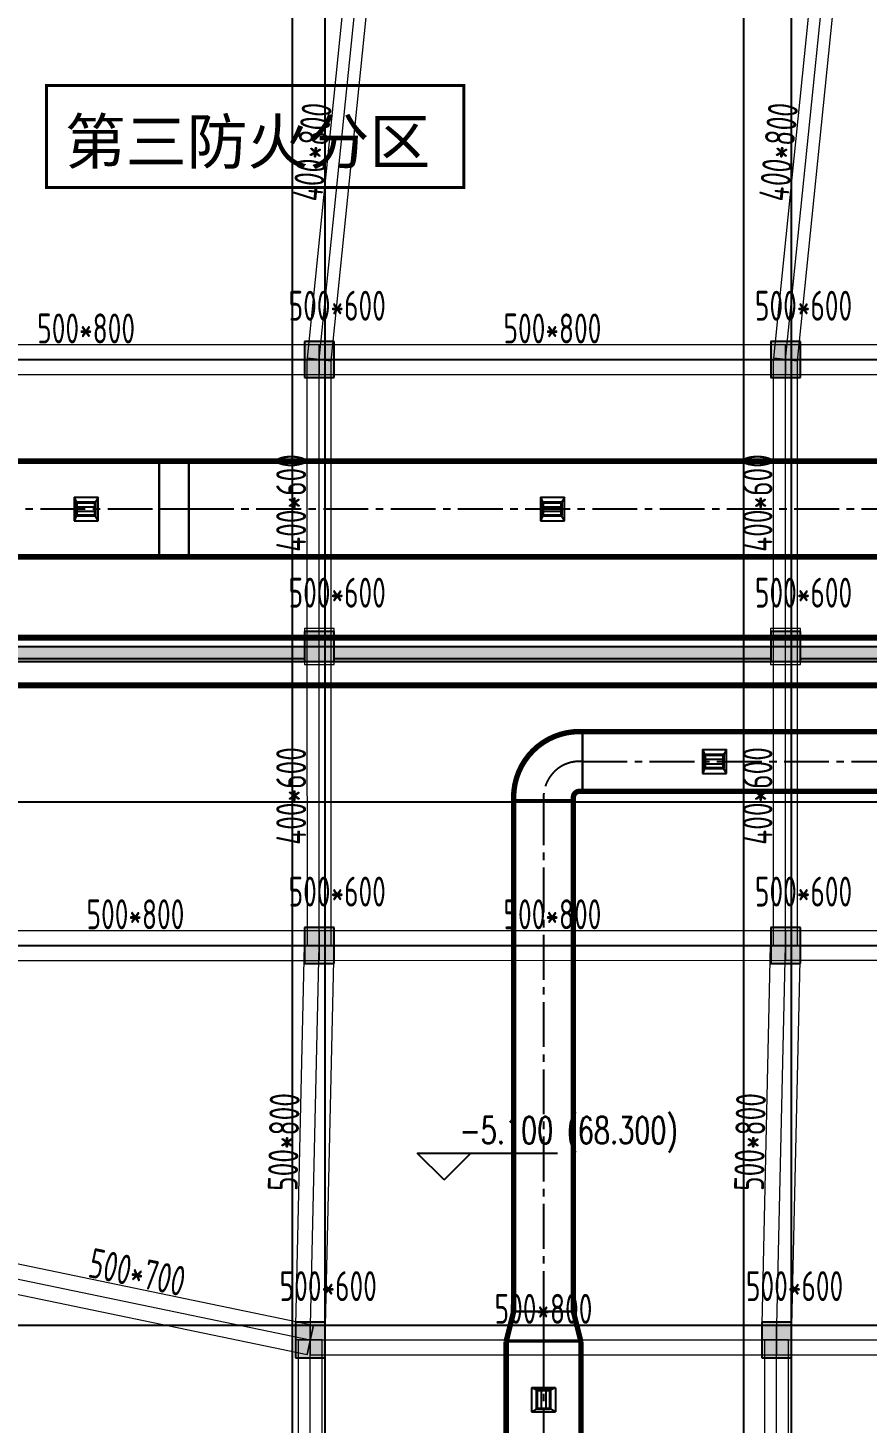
# Model space of a CAD drawing. Extents: x 369444 to 684549, y -549309 to 575337.
# Drawn here: x 446900 to 460937, y 393766 to 417104 of the extents above; entities that cross this region are included whole.
import ezdxf

# ---------------------------------------------------------------- set-up
doc = ezdxf.new("R2010")
doc.units = 0
doc.header["$LTSCALE"] = 1000
doc.header["$MEASUREMENT"] = 0
doc.linetypes.add('CENTER2', pattern=[1.125, 0.75, -0.125, 0.125, -0.125])
doc.linetypes.add('DASH', pattern=[0.35, 0.25, -0.1])
for name, color, linetype, lineweight, true_color in [('-1-0-1', 7, 'Continuous', 0, 0xc0c0c0), ('-1-1-2', 7, 'Continuous', 0, 0xc0c0c0), ('-2-0-1', 1, 'Continuous', 0, 0xff0000), ('-2-1-2', 9, 'Continuous', 0, 0x808080), ('1-6-1', 7, 'Continuous', 0, 0x55ff55), ('1-6-2', 7, 'Continuous', 0, 0x55ff55), ('11-6-1', 2, 'Continuous', 0, 0xffff00), ('11-6-2', 2, 'Continuous', 0, 0xffff00), ('11-6-5', 2, 'Continuous', 0, 0xffff00), ('12-6-1', 4, 'Continuous', 0, 0x00ffff), ('12-6-2', 4, 'Continuous', 0, 0x00ffff), ('12-6-5', 4, 'Continuous', 0, 0x00ffff)]:
    doc.layers.add(name, color=color, linetype=linetype, lineweight=lineweight, true_color=true_color)
for name, color, linetype in [('A-WALL-HATCH', 8, 'Continuous'), ('COLUMN', 9, 'Continuous'), ('DOTE', 1, 'Continuous'), ('DUCT-排烟中心线', 5, 'CENTER2'), ('DUCT-排烟法兰', 4, 'Continuous'), ('DUCT-排烟管', 2, 'Continuous'), ('DUCT-排烟管端线', 4, 'Continuous'), ('PUB_HATCH', 8, 'Continuous'), ('WALL', 9, 'Continuous'), ('景观场地标高', 4, 'Continuous'), ('防火分区线', 7, 'Continuous'), ('风管标注', 3, 'Continuous')]:
    doc.layers.add(name, color=color, linetype=linetype)
doc.styles.add('-黑体', font='simhei.ttf')
doc.styles.add('_TCH_DIM', font='SIMPLEX', dxfattribs={"bigfont": 'GBCBIG'})
doc.styles.add('yjkcad', font='yjkeng.shx', dxfattribs={"width": 0.7, "height": 250, "bigfont": 'yjkchn.shx'})

# ---------------------------------------------------------------- blocks, each defined once
blk = doc.blocks.new('N-风管')
at = {"color": 0, "linetype": 'Continuous'}
for p, q in [((38489283630.664307, 3905503730.368683, 2600), (38489284030.664307, 3905503730.368683, 2600)), ((38489291430.664307, 3905503730.368683, 2600), (38489291830.664307, 3905503730.368683, 2600)), ((38489294140.580162, 3905499507.169543, 2600), (38489294540.580162, 3905499507.169543, 2600)), ((38489291681.071709, 3905488830.368485, 2600), (38489291681.071709, 3905488430.368485, 2600))]:
    blk.add_line(p, q, dxfattribs=at)
at = {"color": 0}
for p, q in [((38489283630.664307, 3905503730.368683, 2600), (38489283630.664307, 3905503330.368683, 2600)), ((38489283630.664307, 3905503730.368683, 2600), (38489283670.664307, 3905503641.479795, 2600)), ((38489283670.664307, 3905503567.40572, 2600), (38489283982.664307, 3905503567.40572, 2600)), ((38489284030.664307, 3905503730.368683, 2600), (38489283982.664307, 3905503641.479795, 2600)), ((38489284030.664307, 3905503330.368683, 2600), (38489284030.664307, 3905503730.368683, 2600)), ((38489291430.664307, 3905503730.368683, 2600), (38489291430.664307, 3905503330.368683, 2600)), ((38489291430.664307, 3905503730.368683, 2600), (38489291470.664307, 3905503641.479795, 2600)), ((38489291470.664307, 3905503567.40572, 2600), (38489291782.664307, 3905503567.40572, 2600)), ((38489291830.664307, 3905503730.368683, 2600), (38489291782.664307, 3905503641.479795, 2600)), ((38489291830.664307, 3905503330.368683, 2600), (38489291830.664307, 3905503730.368683, 2600)), ((38489283670.664307, 3905503419.257572, 2600), (38489283630.664307, 3905503330.368683, 2600)), ((38489283630.664307, 3905503330.368683, 2600), (38489284030.664307, 3905503330.368683, 2600)), ((38489283670.664307, 3905503493.331646, 2600), (38489283982.664307, 3905503493.331646, 2600)), ((38489284030.664307, 3905503330.368683, 2600), (38489283982.664307, 3905503419.257572, 2600)), ((38489291470.664307, 3905503419.257572, 2600), (38489291430.664307, 3905503330.368683, 2600)), ((38489291430.664307, 3905503330.368683, 2600), (38489291830.664307, 3905503330.368683, 2600)), ((38489291470.664307, 3905503493.331646, 2600), (38489291782.664307, 3905503493.331646, 2600)), ((38489291830.664307, 3905503330.368683, 2600), (38489291782.664307, 3905503419.257572, 2600)), ((38489294140.580162, 3905499507.169543, 2600), (38489294140.580162, 3905499107.169543, 2600)), ((38489294140.580162, 3905499507.169543, 2600), (38489294180.580162, 3905499418.280654, 2600)), ((38489294180.580162, 3905499344.20658, 2600), (38489294492.580162, 3905499344.20658, 2600)), ((38489294540.580162, 3905499507.169543, 2600), (38489294492.580162, 3905499418.280654, 2600)), ((38489294540.580162, 3905499107.169543, 2600), (38489294540.580162, 3905499507.169543, 2600)), ((38489294180.580162, 3905499196.058432, 2600), (38489294140.580162, 3905499107.169543, 2600)), ((38489294140.580162, 3905499107.169543, 2600), (38489294540.580162, 3905499107.169543, 2600)), ((38489294180.580162, 3905499270.132506, 2600), (38489294492.580162, 3905499270.132506, 2600)), ((38489294540.580162, 3905499107.169543, 2600), (38489294492.580162, 3905499196.058432, 2600)), ((38489291369.960587, 3905488790.368485, 2600), (38489291281.071709, 3905488830.368485, 2600)), ((38489291281.071709, 3905488830.368485, 2600), (38489291281.071709, 3905488430.368485, 2600)), ((38489291681.071709, 3905488830.368485, 2600), (38489291281.071709, 3905488830.368485, 2600)), ((38489291681.071709, 3905488830.368485, 2600), (38489291592.182823, 3905488790.368485, 2600)), ((38489291444.034668, 3905488790.368485, 2600), (38489291444.034668, 3905488478.368485, 2600)), ((38489291518.108749, 3905488790.368485, 2600), (38489291518.108749, 3905488478.368485, 2600)), ((38489291281.071709, 3905488430.368485, 2600), (38489291369.960587, 3905488478.368485, 2600)), ((38489291281.071709, 3905488430.368485, 2600), (38489291681.071709, 3905488430.368485, 2600)), ((38489291681.071709, 3905488430.368485, 2600), (38489291592.182823, 3905488478.368485, 2600))]:
    blk.add_line(p, q, dxfattribs=at)
at = {"color": 0, "lineweight": 40}
for p, q in [((38489283670.664307, 3905503641.479795, 2600), (38489283670.664307, 3905503419.257572, 2600)), ((38489283982.664307, 3905503641.479795, 2600), (38489283670.664307, 3905503641.479795, 2600)), ((38489283982.664307, 3905503419.257572, 2600), (38489283982.664307, 3905503641.479795, 2600)), ((38489291470.664307, 3905503641.479795, 2600), (38489291470.664307, 3905503419.257572, 2600)), ((38489291782.664307, 3905503641.479795, 2600), (38489291470.664307, 3905503641.479795, 2600)), ((38489291782.664307, 3905503419.257572, 2600), (38489291782.664307, 3905503641.479795, 2600)), ((38489283982.664307, 3905503419.257572, 2600), (38489283670.664307, 3905503419.257572, 2600)), ((38489291782.664307, 3905503419.257572, 2600), (38489291470.664307, 3905503419.257572, 2600)), ((38489294180.580162, 3905499418.280654, 2600), (38489294180.580162, 3905499196.058432, 2600)), ((38489294492.580162, 3905499418.280654, 2600), (38489294180.580162, 3905499418.280654, 2600)), ((38489294492.580162, 3905499196.058432, 2600), (38489294492.580162, 3905499418.280654, 2600)), ((38489294492.580162, 3905499196.058432, 2600), (38489294180.580162, 3905499196.058432, 2600)), ((38489291592.182823, 3905488790.368485, 2600), (38489291369.960587, 3905488790.368485, 2600)), ((38489291369.960587, 3905488478.368485, 2600), (38489291369.960587, 3905488790.368485, 2600)), ((38489291592.182823, 3905488478.368485, 2600), (38489291592.182823, 3905488790.368485, 2600)), ((38489291369.960587, 3905488478.368485, 2600), (38489291592.182823, 3905488478.368485, 2600))]:
    blk.add_line(p, q, dxfattribs=at)
at = {"layer": 'DUCT-排烟中心线', "color": 0}
for p, q in [((38489263940.835114, 3905503530.368762), (38489285049.627274, 3905503530.368378)), ((38489285049.827263, 3905503530.368378), (38489285549.827263, 3905503530.368749)), ((38489285550.02726, 3905503530.368749), (38489308156.230179, 3905503530.368378)), ((38489292131.071709, 3905499307.169543), (38489292081.071709, 3905499307.169543)), ((38489292131.271713, 3905499307.169543), (38489306287.384621, 3905499307.169543)), ((38489291481.071709, 3905498707.169543), (38489291481.071709, 3905498657.169543)), ((38489291481.071709, 3905498656.969543), (38489291481.071709, 3905490104.195448)), ((38489291481.071709, 3905490103.995451), (38489291481.071709, 3905489603.995451)), ((38489291481.071709, 3905489603.795439), (38489291481.071693, 3905480973.665909))]:
    blk.add_line(p, q, dxfattribs=at)
blk.add_arc((38489292081.071709, 3905498707.169543), 600, 90, 179.9999999545, dxfattribs=at)
at = {"layer": 'DUCT-排烟法兰', "color": 0}
for p, q in [((38489285049.727257, 3905504370.368378), (38489285049.727257, 3905502690.368378)), ((38489285549.927261, 3905502690.368749), (38489285549.927261, 3905504370.368749)), ((38489292131.171707, 3905498777.169543), (38489292131.171707, 3905499837.169543)), ((38489290951.071709, 3905498657.069543), (38489292011.071709, 3905498657.069543)), ((38489290951.071709, 3905490104.09545), (38489292011.071709, 3905490104.09545)), ((38489290826.071709, 3905489603.895445), (38489292136.071709, 3905489603.895445))]:
    blk.add_line(p, q, dxfattribs=at)
at = {"layer": 'DUCT-排烟管', "color": 0, "const_width": 90}
for points in [[(38489285049.627281, 3905504330.368378), (38489263940.835121, 3905504330.368762)], [(38489285049.827278, 3905504330.368378), (38489285549.827278, 3905504330.368749)], [(38489308156.230186, 3905504330.368378), (38489285550.027283, 3905504330.368749)], [(38489263940.835091, 3905502730.368762), (38489285049.627251, 3905502730.368378)], [(38489285049.827248, 3905502730.368378), (38489285549.827248, 3905502730.368749)], [(38489285550.027237, 3905502730.368749), (38489308156.230164, 3905502730.368378)], [(38489292131.071709, 3905499807.169543), (38489292081.071709, 3905499807.169543)], [(38489306287.384621, 3905499807.169543), (38489292131.271713, 3905499807.169543)], [(38489290981.071709, 3905498707.169543), (38489290981.071709, 3905498657.169543)], [(38489290981.071709, 3905498656.969543), (38489290981.071709, 3905490104.195448)], [(38489291981.071709, 3905498657.169543), (38489291981.071709, 3905498707.169543)], [(38489291981.071709, 3905490104.195448), (38489291981.071709, 3905498656.969543)], [(38489292081.071709, 3905498807.169543), (38489292131.071709, 3905498807.169543)], [(38489292131.271713, 3905498807.169543), (38489306287.384621, 3905498807.169543)], [(38489290981.071709, 3905490103.995451), (38489290856.071709, 3905489603.995451)], [(38489291981.071709, 3905490103.995451), (38489292106.071709, 3905489603.995451)], [(38489290856.071709, 3905489603.79544), (38489290856.071693, 3905480973.66591)], [(38489292106.071693, 3905480973.665908), (38489292106.071709, 3905489603.795438)]]:
    blk.add_lwpolyline(points, dxfattribs=at)
for points in [[(38489292081.071709, 3905499807.169543, 0.4142135622), (38489290981.071709, 3905498707.169543)], [(38489292081.071709, 3905498807.169543, 0.4142135624), (38489291981.071709, 3905498707.169543)]]:
    blk.add_lwpolyline(points, format="xyb", dxfattribs=at)
at = {"layer": 'DUCT-排烟管端线', "color": 0}
for p, q in [((38489285049.627251, 3905502730.368378), (38489285049.627281, 3905504330.368378)), ((38489285049.827278, 3905504330.368378), (38489285049.827248, 3905502730.368378)), ((38489285549.827248, 3905502730.368749), (38489285549.827278, 3905504330.368749)), ((38489285550.027283, 3905504330.368749), (38489285550.027237, 3905502730.368749)), ((38489292131.071709, 3905499807.169543), (38489292131.071709, 3905498807.169543)), ((38489292131.271713, 3905499807.169543), (38489292131.271713, 3905498807.169543)), ((38489290981.071709, 3905498657.169543), (38489291981.071709, 3905498657.169543)), ((38489291981.071709, 3905498656.969543), (38489290981.071709, 3905498656.969543)), ((38489290981.071709, 3905490104.195448), (38489291981.071709, 3905490104.195448)), ((38489291981.071709, 3905490103.995451), (38489290981.071709, 3905490103.995451)), ((38489290856.071709, 3905489603.995451), (38489292106.071709, 3905489603.995451)), ((38489292106.071709, 3905489603.795438), (38489290856.071709, 3905489603.79544))]:
    blk.add_line(p, q, dxfattribs=at)

msp = doc.modelspace()

# ---------------------------------------------------------------- hatches: boundary and pattern name
at = {"layer": 'A-WALL-HATCH'}
for points in [[(452024.7, 411256.6), (452024.7, 411856.6), (451524.7, 411856.6), (451524.7, 411256.6)], [(459824.7, 411256.6), (459824.7, 411856.6), (459324.7, 411856.6), (459324.7, 411256.6)], [(452024.7, 406506.8), (452024.7, 407006.8), (451524.7, 407006.8), (451524.7, 406506.8)], [(459824.7, 406506.8), (459824.7, 407006.8), (459324.7, 407006.8), (459324.7, 406506.8)], [(452024.7, 401456.5), (452024.7, 402056.5), (451524.7, 402056.5), (451524.7, 401456.5)], [(459824.7, 401456.6), (459824.7, 402056.6), (459324.7, 402056.6), (459324.7, 401456.6)], [(451874.7, 394856.6), (451874.7, 395456.6), (451374.7, 395456.6), (451374.7, 394856.6)], [(459674.7, 394856.6), (459674.7, 395456.6), (459174.7, 395456.6), (459174.7, 394856.6)]]:
    msp.add_hatch(color=256, dxfattribs=at).paths.add_polyline_path(points)
at = {"layer": 'PUB_HATCH'}
msp.add_hatch(color=256, dxfattribs=at).paths.add_polyline_path([(491324.6, 406507), (491324.6, 406757), (440374.6, 406757), (440324.6, 406637), (440374.6, 406507)])

# ---------------------------------------------------------------- linework, layer by layer
at = {"layer": '-1-0-1', "color": 0}
for p in [(451774.3, 411557.1, -3600), (459574.3, 411557.1, -3600), (451774.3, 406757.1, -3600), (459574.3, 406757.1, -3600), (451774.4, 401756.9, -3600), (459574.3, 401757.1, -3600), (451624.3, 395157.1, -3600), (459424.3, 395157.1, -3600)]:
    msp.add_point(p, dxfattribs=at)
at = {"layer": '-1-1-2', "color": 0}
for p, q in [((451774.3, 411557.1, -3600), (451774.3, 411557.1)), ((459574.3, 411557.1, -3600), (459574.3, 411557.1)), ((451774.3, 406757.1, -3600), (451774.3, 406757.1)), ((459574.3, 406757.1, -3600), (459574.3, 406757.1)), ((451774.4, 401756.9, -3600), (451774.4, 401756.9)), ((459574.3, 401757.1, -3600), (459574.3, 401757.1)), ((451624.3, 395157.1, -3600), (451624.3, 395157.1)), ((459424.3, 395157.1, -3600), (459424.3, 395157.1))]:
    msp.add_line(p, q, dxfattribs=at)
at = {"layer": '-2-0-1', "color": 0}
for p, q in [((451774.3, 411557.1, -3600), (452474.3, 418407.1, -3600)), ((459574.3, 411557.1, -3600), (460274.3, 418407.1, -3600)), ((443974.3, 411557.1, -3600), (451774.3, 411557.1, -3600)), ((451774.3, 411557.1, -3600), (459574.3, 411557.1, -3600)), ((451774.3, 406757.1, -3600), (451774.3, 411557.1, -3600)), ((459574.3, 411557.1, -3600), (467374.3, 411557.1, -3600)), ((459574.3, 406757.1, -3600), (459574.3, 411557.1, -3600)), ((443974.3, 406757.1, -3600), (451774.3, 406757.1, -3600)), ((451774.3, 406757.1, -3600), (459574.3, 406757.1, -3600)), ((451774.4, 401756.9, -3600), (451774.3, 406757.1, -3600)), ((459574.3, 406757.1, -3600), (467374.3, 406757.1, -3600)), ((459574.3, 401757.1, -3600), (459574.3, 406757.1, -3600)), ((445624.4, 401756.9, -3600), (451774.4, 401756.9, -3600)), ((451624.3, 395157.1, -3600), (451774.4, 401756.9, -3600)), ((451774.4, 401756.9, -3600), (459574.3, 401757.1, -3600)), ((459424.3, 395157.1, -3600), (459574.3, 401757.1, -3600)), ((459574.3, 401757.1, -3600), (467374.3, 401757.1, -3600)), ((445624.4, 396406.9, -3600), (451624.3, 395157.1, -3600)), ((451624.3, 395157.1, -3600), (459424.3, 395157.1, -3600)), ((451624.3, 390157.1, -3600), (451624.3, 395157.1, -3600)), ((459424.3, 390407.1, -3600), (459424.3, 395157.1, -3600)), ((459424.3, 395157.1, -3600), (464824.3, 395157.1, -3600))]:
    msp.add_line(p, q, dxfattribs=at)
at = {"layer": '-2-1-2', "color": 0}
for p, q in [((451774.3, 411557.1), (452474.3, 418407.1)), ((459574.3, 411557.1), (460274.3, 418407.1)), ((443974.3, 411557.1), (451774.3, 411557.1)), ((451774.3, 411557.1), (459574.3, 411557.1)), ((451774.3, 406757.1), (451774.3, 411557.1)), ((459574.3, 411557.1), (467374.3, 411557.1)), ((459574.3, 406757.1), (459574.3, 411557.1)), ((443974.3, 406757.1), (451774.3, 406757.1)), ((451774.3, 406757.1), (459574.3, 406757.1)), ((451774.4, 401756.9), (451774.3, 406757.1)), ((459574.3, 406757.1), (467374.3, 406757.1)), ((459574.3, 401757.1), (459574.3, 406757.1)), ((445624.4, 401756.9), (451774.4, 401756.9)), ((451624.3, 395157.1), (451774.4, 401756.9)), ((451774.4, 401756.9), (459574.3, 401757.1)), ((459424.3, 395157.1), (459574.3, 401757.1)), ((459574.3, 401757.1), (467374.3, 401757.1)), ((445624.4, 396406.9), (451624.3, 395157.1)), ((451624.3, 395157.1), (459424.3, 395157.1)), ((451624.3, 390157.1), (451624.3, 395157.1)), ((459424.3, 390407.1), (459424.3, 395157.1)), ((459424.3, 395157.1), (464824.3, 395157.1))]:
    msp.add_line(p, q, dxfattribs=at)
at = {"layer": '1-6-1', "color": 0}
for p, q in [((451774.3, 406757.1, -8700), (443974.3, 406757.1, -8700)), ((443974.3, 406757.1, -5100), (451774.3, 406757.1, -5100)), ((451774.3, 406757.1, -8700), (451774.3, 406757.1, -5100)), ((459574.3, 406757.1, -8700), (451774.3, 406757.1, -8700)), ((451774.3, 406757.1, -5100), (459574.3, 406757.1, -5100)), ((451774.3, 406757.1, -5100), (451774.3, 406757.1, -8700)), ((459574.3, 406757.1, -5100), (459574.3, 406757.1, -8700)), ((459574.3, 406757.1, -8700), (459574.3, 406757.1, -5100)), ((467374.3, 406757.1, -8700), (459574.3, 406757.1, -8700)), ((459574.3, 406757.1, -5100), (467374.3, 406757.1, -5100)), ((451774.3, 406507.1, -5100), (443974.3, 406507.1, -5100)), ((443974.3, 406507.1, -8700), (451774.3, 406507.1, -8700)), ((451774.3, 406507.1, -5100), (451774.3, 406507.1, -8700)), ((459574.3, 406507.1, -5100), (451774.3, 406507.1, -5100)), ((451774.3, 406507.1, -8700), (459574.3, 406507.1, -8700)), ((451774.3, 406507.1, -8700), (451774.3, 406507.1, -5100)), ((459574.3, 406507.1, -8700), (459574.3, 406507.1, -5100)), ((459574.3, 406507.1, -5100), (459574.3, 406507.1, -8700)), ((467374.3, 406507.1, -5100), (459574.3, 406507.1, -5100)), ((459574.3, 406507.1, -8700), (467374.3, 406507.1, -8700))]:
    msp.add_line(p, q, dxfattribs=at)
at = {"layer": '1-6-2', "color": 0}
for p, q in [((451774.3, 406757.1, -5100), (443974.3, 406757.1, -5100)), ((443974.3, 406757.1, -8700), (451774.3, 406757.1, -8700)), ((451774.3, 406757.1, -5100), (451774.3, 406757.1, -8700)), ((459574.3, 406757.1, -5100), (451774.3, 406757.1, -5100)), ((451774.3, 406757.1, -8700), (459574.3, 406757.1, -8700)), ((451774.3, 406757.1, -8700), (451774.3, 406757.1, -5100)), ((459574.3, 406757.1, -8700), (459574.3, 406757.1, -5100)), ((459574.3, 406757.1, -5100), (459574.3, 406757.1, -8700)), ((467374.3, 406757.1, -5100), (459574.3, 406757.1, -5100)), ((459574.3, 406757.1, -8700), (467374.3, 406757.1, -8700))]:
    msp.add_line(p, q, dxfattribs=at)
at = {"layer": '11-6-1', "color": 0}
for p, q in [((451524.3, 411857.1), (451524.3, 411257.1)), ((452024.3, 411857.1), (451524.3, 411857.1)), ((451524.3, 411857.1, -3600), (451524.3, 411257.1, -3600)), ((452024.3, 411857.1, -3600), (451524.3, 411857.1, -3600)), ((451524.3, 411857.1, -3600), (451524.3, 411857.1)), ((452024.3, 411257.1), (452024.3, 411857.1)), ((452024.3, 411257.1, -3600), (452024.3, 411857.1, -3600)), ((452024.3, 411857.1, -3600), (452024.3, 411857.1)), ((459324.3, 411857.1), (459324.3, 411257.1)), ((459824.3, 411857.1), (459324.3, 411857.1)), ((459324.3, 411857.1, -3600), (459324.3, 411257.1, -3600)), ((459824.3, 411857.1, -3600), (459324.3, 411857.1, -3600)), ((459324.3, 411857.1, -3600), (459324.3, 411857.1)), ((459824.3, 411257.1), (459824.3, 411857.1)), ((459824.3, 411257.1, -3600), (459824.3, 411857.1, -3600)), ((459824.3, 411857.1, -3600), (459824.3, 411857.1)), ((451524.3, 411257.1), (452024.3, 411257.1)), ((451524.3, 411257.1, -3600), (452024.3, 411257.1, -3600)), ((451524.3, 411257.1, -3600), (451524.3, 411257.1)), ((452024.3, 411257.1, -3600), (452024.3, 411257.1)), ((459324.3, 411257.1), (459824.3, 411257.1)), ((459324.3, 411257.1, -3600), (459824.3, 411257.1, -3600)), ((459324.3, 411257.1, -3600), (459324.3, 411257.1)), ((459824.3, 411257.1, -3600), (459824.3, 411257.1)), ((451524.3, 407057.1), (451524.3, 406457.1)), ((452024.3, 407057.1), (451524.3, 407057.1)), ((451524.3, 407057.1, -3600), (451524.3, 406457.1, -3600)), ((452024.3, 407057.1, -3600), (451524.3, 407057.1, -3600)), ((451524.3, 407057.1, -3600), (451524.3, 407057.1)), ((452024.3, 406457.1), (452024.3, 407057.1)), ((452024.3, 406457.1, -3600), (452024.3, 407057.1, -3600)), ((452024.3, 407057.1, -3600), (452024.3, 407057.1)), ((459324.3, 407057.1), (459324.3, 406457.1)), ((459824.3, 407057.1), (459324.3, 407057.1)), ((459324.3, 407057.1, -3600), (459324.3, 406457.1, -3600)), ((459824.3, 407057.1, -3600), (459324.3, 407057.1, -3600)), ((459324.3, 407057.1, -3600), (459324.3, 407057.1)), ((459824.3, 406457.1), (459824.3, 407057.1)), ((459824.3, 406457.1, -3600), (459824.3, 407057.1, -3600)), ((459824.3, 407057.1, -3600), (459824.3, 407057.1)), ((451524.3, 406457.1), (452024.3, 406457.1)), ((451524.3, 406457.1, -3600), (452024.3, 406457.1, -3600)), ((451524.3, 406457.1, -3600), (451524.3, 406457.1)), ((452024.3, 406457.1, -3600), (452024.3, 406457.1)), ((459324.3, 406457.1), (459824.3, 406457.1)), ((459324.3, 406457.1, -3600), (459824.3, 406457.1, -3600)), ((459324.3, 406457.1, -3600), (459324.3, 406457.1)), ((459824.3, 406457.1, -3600), (459824.3, 406457.1)), ((451524.4, 402056.9), (451524.4, 401456.9)), ((452024.4, 402056.9), (451524.4, 402056.9)), ((451524.4, 402056.9, -3600), (451524.4, 401456.9, -3600)), ((452024.4, 402056.9, -3600), (451524.4, 402056.9, -3600)), ((451524.4, 402056.9, -3600), (451524.4, 402056.9)), ((452024.4, 401456.9), (452024.4, 402056.9)), ((452024.4, 401456.9, -3600), (452024.4, 402056.9, -3600)), ((452024.4, 402056.9, -3600), (452024.4, 402056.9)), ((459324.3, 402057.1), (459324.3, 401457.1)), ((459824.3, 402057.1), (459324.3, 402057.1)), ((459324.3, 402057.1, -3600), (459324.3, 401457.1, -3600)), ((459824.3, 402057.1, -3600), (459324.3, 402057.1, -3600)), ((459324.3, 402057.1, -3600), (459324.3, 402057.1)), ((459824.3, 401457.1), (459824.3, 402057.1)), ((459824.3, 401457.1, -3600), (459824.3, 402057.1, -3600)), ((459824.3, 402057.1, -3600), (459824.3, 402057.1)), ((451524.4, 401456.9), (452024.4, 401456.9)), ((451524.4, 401456.9, -3600), (452024.4, 401456.9, -3600)), ((451524.4, 401456.9, -3600), (451524.4, 401456.9)), ((452024.4, 401456.9, -3600), (452024.4, 401456.9)), ((459324.3, 401457.1), (459824.3, 401457.1)), ((459324.3, 401457.1, -3600), (459824.3, 401457.1, -3600)), ((459324.3, 401457.1, -3600), (459324.3, 401457.1)), ((459824.3, 401457.1, -3600), (459824.3, 401457.1)), ((451374.3, 395457.1), (451374.3, 394857.1)), ((451874.3, 395457.1), (451374.3, 395457.1)), ((451374.3, 395457.1, -3600), (451374.3, 394857.1, -3600)), ((451874.3, 395457.1, -3600), (451374.3, 395457.1, -3600)), ((451374.3, 395457.1, -3600), (451374.3, 395457.1)), ((451874.3, 394857.1), (451874.3, 395457.1)), ((451874.3, 394857.1, -3600), (451874.3, 395457.1, -3600)), ((451874.3, 395457.1, -3600), (451874.3, 395457.1)), ((459174.3, 395457.1), (459174.3, 394857.1)), ((459674.3, 395457.1), (459174.3, 395457.1)), ((459174.3, 395457.1, -3600), (459174.3, 394857.1, -3600)), ((459674.3, 395457.1, -3600), (459174.3, 395457.1, -3600)), ((459174.3, 395457.1, -3600), (459174.3, 395457.1)), ((459674.3, 394857.1), (459674.3, 395457.1)), ((459674.3, 394857.1, -3600), (459674.3, 395457.1, -3600)), ((459674.3, 395457.1, -3600), (459674.3, 395457.1)), ((451374.3, 394857.1), (451874.3, 394857.1)), ((451374.3, 394857.1, -3600), (451874.3, 394857.1, -3600)), ((451374.3, 394857.1, -3600), (451374.3, 394857.1)), ((451874.3, 394857.1, -3600), (451874.3, 394857.1)), ((459174.3, 394857.1), (459674.3, 394857.1)), ((459174.3, 394857.1, -3600), (459674.3, 394857.1, -3600)), ((459174.3, 394857.1, -3600), (459174.3, 394857.1)), ((459674.3, 394857.1, -3600), (459674.3, 394857.1))]:
    msp.add_line(p, q, dxfattribs=at)
at = {"layer": '11-6-2', "color": 0}
for p, q in [((451774.3, 411557.1, -3600), (451774.3, 411557.1)), ((459574.3, 411557.1, -3600), (459574.3, 411557.1)), ((451774.3, 406757.1, -3600), (451774.3, 406757.1)), ((459574.3, 406757.1, -3600), (459574.3, 406757.1)), ((451774.4, 401756.9, -3600), (451774.4, 401756.9)), ((459574.3, 401757.1, -3600), (459574.3, 401757.1)), ((451624.3, 395157.1, -3600), (451624.3, 395157.1)), ((459424.3, 395157.1, -3600), (459424.3, 395157.1))]:
    msp.add_line(p, q, dxfattribs=at)
at = {"layer": '12-6-1', "color": 0}
for p, q in [((451575.4, 411577.4), (452275.4, 418427.4)), ((451575.4, 411577.4, -800), (452275.4, 418427.4, -800)), ((451973.3, 411536.7), (452673.3, 418386.7)), ((451973.3, 411536.7, -800), (452673.3, 418386.7, -800)), ((459375.4, 411577.4), (460075.4, 418427.4)), ((459375.4, 411577.4, -800), (460075.4, 418427.4, -800)), ((459773.3, 411536.7), (460473.3, 418386.7)), ((459773.3, 411536.7, -800), (460473.3, 418386.7, -800)), ((443974.3, 411807.1), (451774.3, 411807.1)), ((443974.3, 411807.1, -800), (451774.3, 411807.1, -800)), ((451774.3, 411807.1), (451774.3, 411307.1)), ((451774.3, 411807.1, -800), (451774.3, 411807.1)), ((451774.3, 411307.1, -800), (451774.3, 411807.1, -800)), ((451774.3, 411807.1), (459574.3, 411807.1)), ((451774.3, 411807.1, -800), (459574.3, 411807.1, -800)), ((451774.3, 411807.1), (451774.3, 411307.1)), ((451774.3, 411807.1, -800), (451774.3, 411807.1)), ((451774.3, 411307.1, -800), (451774.3, 411807.1, -800)), ((459574.3, 411807.1), (459574.3, 411307.1)), ((459574.3, 411807.1, -800), (459574.3, 411807.1)), ((459574.3, 411307.1, -800), (459574.3, 411807.1, -800)), ((459574.3, 411807.1), (467374.3, 411807.1)), ((459574.3, 411807.1, -800), (467374.3, 411807.1, -800)), ((459574.3, 411807.1), (459574.3, 411307.1)), ((459574.3, 411807.1, -800), (459574.3, 411807.1)), ((459574.3, 411307.1, -800), (459574.3, 411807.1, -800)), ((451574.3, 411557.1, -5100), (451974.3, 411557.1, -5100)), ((451574.3, 411557.1, -5700), (451574.3, 411557.1, -5100)), ((451974.3, 411557.1, -5700), (451574.3, 411557.1, -5700)), ((451574.3, 406757.1, -5100), (451574.3, 411557.1, -5100)), ((451574.3, 406757.1, -5700), (451574.3, 411557.1, -5700)), ((451575.4, 411577.4), (451973.3, 411536.7)), ((451575.4, 411577.4, -800), (451575.4, 411577.4)), ((451973.3, 411536.7, -800), (451575.4, 411577.4, -800)), ((451973.3, 411536.7), (451973.3, 411536.7, -800)), ((451974.3, 411557.1, -5100), (451974.3, 411557.1, -5700)), ((451974.3, 406757.1, -5100), (451974.3, 411557.1, -5100)), ((451974.3, 406757.1, -5700), (451974.3, 411557.1, -5700)), ((459374.3, 411557.1, -5100), (459774.3, 411557.1, -5100)), ((459374.3, 411557.1, -5700), (459374.3, 411557.1, -5100)), ((459774.3, 411557.1, -5700), (459374.3, 411557.1, -5700)), ((459374.3, 406757.1, -5100), (459374.3, 411557.1, -5100)), ((459374.3, 406757.1, -5700), (459374.3, 411557.1, -5700)), ((459375.4, 411577.4), (459773.3, 411536.7)), ((459375.4, 411577.4, -800), (459375.4, 411577.4)), ((459773.3, 411536.7, -800), (459375.4, 411577.4, -800)), ((459773.3, 411536.7), (459773.3, 411536.7, -800)), ((459774.3, 411557.1, -5100), (459774.3, 411557.1, -5700)), ((459774.3, 406757.1, -5100), (459774.3, 411557.1, -5100)), ((459774.3, 406757.1, -5700), (459774.3, 411557.1, -5700)), ((443974.3, 411307.1), (451774.3, 411307.1)), ((443974.3, 411307.1, -800), (451774.3, 411307.1, -800)), ((451774.3, 411307.1), (451774.3, 411307.1, -800)), ((451774.3, 411307.1), (459574.3, 411307.1)), ((451774.3, 411307.1, -800), (459574.3, 411307.1, -800)), ((451774.3, 411307.1), (451774.3, 411307.1, -800)), ((459574.3, 411307.1), (459574.3, 411307.1, -800)), ((459574.3, 411307.1), (467374.3, 411307.1)), ((459574.3, 411307.1, -800), (467374.3, 411307.1, -800)), ((459574.3, 411307.1), (459574.3, 411307.1, -800)), ((451574.3, 406757.1, -5100), (451974.3, 406757.1, -5100)), ((451574.3, 406757.1, -5700), (451574.3, 406757.1, -5100)), ((451974.3, 406757.1, -5700), (451574.3, 406757.1, -5700)), ((451574.4, 401756.9, -5100), (451574.3, 406757.1, -5100)), ((451574.4, 401756.9, -5700), (451574.3, 406757.1, -5700)), ((451574.3, 406757.1, -5100), (451974.3, 406757.1, -5100)), ((451574.3, 406757.1, -5700), (451574.3, 406757.1, -5100)), ((451974.3, 406757.1, -5700), (451574.3, 406757.1, -5700)), ((451974.3, 406757.1, -5100), (451974.3, 406757.1, -5700)), ((451974.4, 401756.9, -5100), (451974.3, 406757.1, -5100)), ((451974.4, 401756.9, -5700), (451974.3, 406757.1, -5700)), ((451974.3, 406757.1, -5100), (451974.3, 406757.1, -5700)), ((459374.3, 406757.1, -5100), (459774.3, 406757.1, -5100)), ((459374.3, 406757.1, -5700), (459374.3, 406757.1, -5100)), ((459774.3, 406757.1, -5700), (459374.3, 406757.1, -5700)), ((459374.3, 401757.1, -5100), (459374.3, 406757.1, -5100)), ((459374.3, 401757.1, -5700), (459374.3, 406757.1, -5700)), ((459374.3, 406757.1, -5100), (459774.3, 406757.1, -5100)), ((459374.3, 406757.1, -5700), (459374.3, 406757.1, -5100)), ((459774.3, 406757.1, -5700), (459374.3, 406757.1, -5700)), ((459774.3, 406757.1, -5100), (459774.3, 406757.1, -5700)), ((459774.3, 401757.1, -5100), (459774.3, 406757.1, -5100)), ((459774.3, 401757.1, -5700), (459774.3, 406757.1, -5700)), ((459774.3, 406757.1, -5100), (459774.3, 406757.1, -5700)), ((445624.4, 402006.9), (451774.4, 402006.9)), ((445624.4, 402006.9, -800), (451774.4, 402006.9, -800)), ((451774.4, 402006.9), (459574.3, 402007.1)), ((451774.4, 402006.9, -800), (459574.3, 402007.1, -800)), ((451774.4, 402006.9), (451774.4, 401506.9)), ((451774.4, 402006.9, -800), (451774.4, 402006.9)), ((451774.4, 401506.9, -800), (451774.4, 402006.9, -800)), ((451774.4, 402006.9), (451774.4, 401506.9)), ((451774.4, 402006.9, -800), (451774.4, 402006.9)), ((451774.4, 401506.9, -800), (451774.4, 402006.9, -800)), ((459574.3, 402007.1), (459574.3, 401507.1)), ((459574.3, 402007.1, -800), (459574.3, 402007.1)), ((459574.3, 401507.1, -800), (459574.3, 402007.1, -800)), ((459574.3, 402007.1), (467374.3, 402007.1)), ((459574.3, 402007.1, -800), (467374.3, 402007.1, -800)), ((459574.3, 402007.1), (459574.3, 401507.1)), ((459574.3, 402007.1, -800), (459574.3, 402007.1)), ((459574.3, 401507.1, -800), (459574.3, 402007.1, -800)), ((451374.4, 395162.7), (451524.4, 401762.6)), ((451374.4, 395162.7, -800), (451524.4, 401762.6, -800)), ((451524.4, 401762.6), (452024.3, 401751.3)), ((451524.4, 401762.6, -800), (451524.4, 401762.6)), ((452024.3, 401751.3, -800), (451524.4, 401762.6, -800)), ((451574.4, 401756.9, -5100), (451974.4, 401756.9, -5100)), ((451574.4, 401756.9, -5700), (451574.4, 401756.9, -5100)), ((451974.4, 401756.9, -5700), (451574.4, 401756.9, -5700)), ((451874.3, 395151.4), (452024.3, 401751.3)), ((451874.3, 395151.4, -800), (452024.3, 401751.3, -800)), ((451974.4, 401756.9, -5100), (451974.4, 401756.9, -5700)), ((452024.3, 401751.3), (452024.3, 401751.3, -800)), ((459174.4, 395162.7), (459324.4, 401762.7)), ((459174.4, 395162.7, -800), (459324.4, 401762.7, -800)), ((459324.4, 401762.7), (459824.3, 401751.4)), ((459324.4, 401762.7, -800), (459324.4, 401762.7)), ((459824.3, 401751.4, -800), (459324.4, 401762.7, -800)), ((459374.3, 401757.1, -5100), (459774.3, 401757.1, -5100)), ((459374.3, 401757.1, -5700), (459374.3, 401757.1, -5100)), ((459774.3, 401757.1, -5700), (459374.3, 401757.1, -5700)), ((459674.3, 395151.4), (459824.3, 401751.4)), ((459674.3, 395151.4, -800), (459824.3, 401751.4, -800)), ((459774.3, 401757.1, -5100), (459774.3, 401757.1, -5700)), ((459824.3, 401751.4), (459824.3, 401751.4, -800)), ((445624.4, 401506.9), (451774.4, 401506.9)), ((445624.4, 401506.9, -800), (451774.4, 401506.9, -800)), ((451774.4, 401506.9), (459574.3, 401507.1)), ((451774.4, 401506.9, -800), (459574.3, 401507.1, -800)), ((451774.4, 401506.9), (451774.4, 401506.9, -800)), ((451774.4, 401506.9), (451774.4, 401506.9, -800)), ((459574.3, 401507.1), (459574.3, 401507.1, -800)), ((459574.3, 401507.1), (467374.3, 401507.1)), ((459574.3, 401507.1, -800), (467374.3, 401507.1, -800)), ((459574.3, 401507.1), (459574.3, 401507.1, -800)), ((445675.4, 396651.7), (451675.3, 395401.8)), ((445675.4, 396651.7, -700), (451675.3, 395401.8, -700)), ((445573.4, 396162.2), (451573.3, 394912.3)), ((445573.4, 396162.2, -700), (451573.3, 394912.3, -700)), ((451675.3, 395401.8), (451573.3, 394912.3)), ((451573.3, 394912.3, -700), (451675.3, 395401.8, -700)), ((451624.3, 395407.1), (451624.3, 394907.1)), ((451624.3, 395407.1, -800), (451624.3, 395407.1)), ((451624.3, 394907.1, -800), (451624.3, 395407.1, -800)), ((451624.3, 395407.1), (459424.3, 395407.1)), ((451624.3, 395407.1, -800), (459424.3, 395407.1, -800)), ((451675.3, 395401.8, -700), (451675.3, 395401.8)), ((459424.3, 395407.1), (459424.3, 394907.1)), ((459424.3, 395407.1, -800), (459424.3, 395407.1)), ((459424.3, 394907.1, -800), (459424.3, 395407.1, -800)), ((459424.3, 395407.1), (459424.3, 394907.1)), ((459424.3, 395407.1, -700), (459424.3, 395407.1)), ((459424.3, 394907.1, -700), (459424.3, 395407.1, -700)), ((459424.3, 395407.1), (464824.3, 395407.1)), ((459424.3, 395407.1, -700), (464824.3, 395407.1, -700)), ((451374.4, 395162.7), (451874.3, 395151.4)), ((451374.4, 395162.7, -800), (451374.4, 395162.7)), ((451874.3, 395151.4, -800), (451374.4, 395162.7, -800)), ((451424.3, 395157.1, -5100), (451824.3, 395157.1, -5100)), ((451424.3, 395157.1, -5700), (451424.3, 395157.1, -5100)), ((451824.3, 395157.1, -5700), (451424.3, 395157.1, -5700)), ((451424.3, 390157.1, -5100), (451424.3, 395157.1, -5100)), ((451424.3, 390157.1, -5700), (451424.3, 395157.1, -5700)), ((451824.3, 395157.1, -5100), (451824.3, 395157.1, -5700)), ((451824.3, 390157.1, -5100), (451824.3, 395157.1, -5100)), ((451824.3, 390157.1, -5700), (451824.3, 395157.1, -5700)), ((451874.3, 395151.4), (451874.3, 395151.4, -800)), ((459174.4, 395162.7), (459674.3, 395151.4)), ((459174.4, 395162.7, -800), (459174.4, 395162.7)), ((459674.3, 395151.4, -800), (459174.4, 395162.7, -800)), ((459224.3, 395157.1, -5100), (459624.3, 395157.1, -5100)), ((459224.3, 395157.1, -5700), (459224.3, 395157.1, -5100)), ((459624.3, 395157.1, -5700), (459224.3, 395157.1, -5700)), ((459224.3, 390407.1, -5100), (459224.3, 395157.1, -5100)), ((459224.3, 390407.1, -5700), (459224.3, 395157.1, -5700)), ((459624.3, 395157.1, -5100), (459624.3, 395157.1, -5700)), ((459624.3, 390407.1, -5100), (459624.3, 395157.1, -5100)), ((459624.3, 390407.1, -5700), (459624.3, 395157.1, -5700)), ((459674.3, 395151.4), (459674.3, 395151.4, -800)), ((451573.3, 394912.3), (451573.3, 394912.3, -700)), ((451624.3, 394907.1), (451624.3, 394907.1, -800)), ((451624.3, 394907.1), (459424.3, 394907.1)), ((451624.3, 394907.1, -800), (459424.3, 394907.1, -800)), ((459424.3, 394907.1), (459424.3, 394907.1, -800)), ((459424.3, 394907.1), (459424.3, 394907.1, -700)), ((459424.3, 394907.1), (464824.3, 394907.1)), ((459424.3, 394907.1, -700), (464824.3, 394907.1, -700))]:
    msp.add_line(p, q, dxfattribs=at)
at = {"layer": '12-6-2', "color": 0}
for p, q in [((451774.3, 411557.1), (452474.3, 418407.1)), ((459574.3, 411557.1), (460274.3, 418407.1)), ((443974.3, 411557.1), (451774.3, 411557.1)), ((451774.3, 406757.1, -5100), (451774.3, 411557.1, -5100)), ((451774.3, 411557.1), (459574.3, 411557.1)), ((459574.3, 411557.1), (467374.3, 411557.1)), ((459574.3, 406757.1, -5100), (459574.3, 411557.1, -5100)), ((451774.4, 401756.9, -5100), (451774.3, 406757.1, -5100)), ((459574.3, 401757.1, -5100), (459574.3, 406757.1, -5100)), ((445624.4, 401756.9), (451774.4, 401756.9)), ((451624.3, 395157.1), (451774.4, 401756.9)), ((451774.4, 401756.9), (459574.3, 401757.1)), ((459424.3, 395157.1), (459574.3, 401757.1)), ((459574.3, 401757.1), (467374.3, 401757.1)), ((445624.4, 396406.9), (451624.3, 395157.1)), ((451624.3, 395157.1), (459424.3, 395157.1)), ((451624.3, 390157.1, -5100), (451624.3, 395157.1, -5100)), ((459424.3, 395157.1), (464824.3, 395157.1)), ((459424.3, 390407.1, -5100), (459424.3, 395157.1, -5100))]:
    msp.add_line(p, q, dxfattribs=at)
at = {"layer": 'COLUMN', "color": 8}
for p, q in [((452024.7, 411856.6), (451524.7, 411856.6)), ((451524.7, 411856.6), (451524.7, 411256.6)), ((452024.7, 411256.6), (452024.7, 411856.6)), ((459824.7, 411856.6), (459324.7, 411856.6)), ((459324.7, 411856.6), (459324.7, 411256.6)), ((459824.7, 411256.6), (459824.7, 411856.6)), ((451524.7, 411256.6), (452024.7, 411256.6)), ((459324.7, 411256.6), (459824.7, 411256.6)), ((452024.7, 407006.8), (451524.7, 407006.8)), ((451524.7, 407006.8), (451524.7, 406506.8)), ((452024.7, 406506.8), (452024.7, 407006.8)), ((459824.7, 407006.8), (459324.7, 407006.8)), ((459324.7, 407006.8), (459324.7, 406506.8)), ((459824.7, 406506.8), (459824.7, 407006.8)), ((451524.7, 406506.8), (452024.7, 406506.8)), ((459324.7, 406506.8), (459824.7, 406506.8)), ((452024.7, 402056.5), (451524.7, 402056.5)), ((451524.7, 402056.5), (451524.7, 401456.5)), ((452024.7, 401456.5), (452024.7, 402056.5)), ((459824.7, 402056.6), (459324.7, 402056.6)), ((459324.7, 402056.6), (459324.7, 401456.6)), ((459824.7, 401456.6), (459824.7, 402056.6)), ((451524.7, 401456.5), (452024.7, 401456.5)), ((459324.7, 401456.6), (459824.7, 401456.6)), ((451874.7, 395456.6), (451374.7, 395456.6)), ((451374.7, 395456.6), (451374.7, 394856.6)), ((451874.7, 394856.6), (451874.7, 395456.6)), ((459674.7, 395456.6), (459174.7, 395456.6)), ((459174.7, 395456.6), (459174.7, 394856.6)), ((459674.7, 394856.6), (459674.7, 395456.6)), ((451374.7, 394856.6), (451874.7, 394856.6)), ((459174.7, 394856.6), (459674.7, 394856.6))]:
    msp.add_line(p, q, dxfattribs=at)
at = {"layer": 'DOTE', "color": 8}
for p, q in [((451324.5, 59364.2), (451324.5, 476704.8)), ((451874.5, 261807), (451874.5, 476704.8)), ((458874.5, 59364.2), (458874.5, 476704.8)), ((459674.5, 261807), (459674.5, 476704.8))]:
    msp.add_line(p, q, dxfattribs=at)
at = {"layer": 'DOTE', "color": 8, "lineweight": -2}
for p, q in [((377844.4, 411557), (624570.9, 411557)), ((377844.4, 406757), (624570.9, 406757)), ((377844.4, 404157), (624570.9, 404157)), ((377844.4, 401757), (624570.9, 401757)), ((377844.4, 395407), (624570.9, 395407))]:
    msp.add_line(p, q, dxfattribs=at)
at = {"layer": 'WALL'}
for p, q in [((440374.6, 406757), (491324.6, 406757)), ((444224.7, 406757), (451524.7, 406757)), ((444224.7, 406557), (451524.7, 406557)), ((452024.7, 406757), (459324.7, 406757)), ((452024.7, 406557), (459324.7, 406557)), ((459824.7, 406757), (467124.7, 406757)), ((459824.7, 406557), (467124.7, 406557)), ((440374.6, 406507), (491324.6, 406507))]:
    msp.add_line(p, q, dxfattribs=at)
at = {"layer": '景观场地标高'}
for p, q in [((453861.2, 397833), (453411.2, 398283)), ((453411.2, 398283), (455758.7, 398283)), ((453861.2, 397833), (454311.2, 398283))]:
    msp.add_line(p, q, dxfattribs=at)
at = {"layer": '防火分区线', "color": 130, "linetype": 'DASH', "ltscale": 8, "const_width": 100}
for points in [[(478324.6, 426257), (465574.6, 426257), (465574.6, 423442.4), (417774.5, 423406.6), (417774.5, 408842.7), (423274.5, 408842.8), (423274.5, 402407), (428674.5, 402407), (428674.5, 406442.7), (432374.5, 406442.7), (432374.5, 396756.9), (440624.5, 396756.9), (440624.5, 402156.9), (436024.6, 402156.9), (436024.6, 403807), (440674.5, 403807), (440674.5, 406106.9), (491024.6, 406106.9)], [(479124.6, 425457), (466374.6, 425457), (466374.6, 422643), (418574.5, 422607.2), (418574.5, 409642.7), (424074.5, 409642.8), (424074.5, 403207), (427874.5, 403207), (427874.5, 407242.7), (433174.5, 407242.7), (433174.5, 397556.9), (439824.5, 397556.9), (439824.5, 401356.9), (435224.6, 401356.9), (435224.6, 404607), (439874.5, 404607), (439874.5, 406906.9), (491824.6, 406906.9)]]:
    msp.add_lwpolyline(points, dxfattribs=at)
at = {"layer": '防火分区线', "color": 3, "const_width": 50}
msp.add_lwpolyline([(454194, 416139.1), (447211.8, 416139.1), (447211.8, 414433), (454194, 414433)], close=True, dxfattribs=at)
at = {"layer": '防火分区线', "color": 5, "linetype": 'DASH', "ltscale": 8, "const_width": 100}
for points in [[(491824.5, 406906.7), (439874.5, 406906.7), (439874.5, 404606.8), (435224.5, 404606.7), (435224.6, 401356.7), (439824.5, 401356.7), (439824.5, 397556.7), (433174.5, 397556.7), (433174.5, 407242.6), (427874.5, 407242.6), (427874.5, 403207), (424074.5, 403207), (424074.5, 409706.9), (418174.5, 409706.7)], [(491024.5, 406106.7), (440674.5, 406106.7), (440674.5, 403806.9), (436024.5, 403806.7), (436024.5, 402156.7), (440624.5, 402156.7), (440624.5, 396756.7), (432374.5, 396756.7), (432374.5, 406442.6), (428674.5, 406442.6), (428674.5, 402407), (423274.5, 402407), (423274.5, 408906.8), (418974.5, 408906.7)]]:
    msp.add_lwpolyline(points, dxfattribs=at)

# ---------------------------------------------------------------- block references
at = {"layer": '风管标注', "color": 8}
msp.add_blockref('N-风管', (-38488835956.2, -3905094473.4), dxfattribs=at)

# ---------------------------------------------------------------- texts
at = {"layer": '11-6-5', "color": 0, "char_height": 500, "attachment_point": 8, "style": 'yjkcad'}
for insert in [(452074.3, 412207.1, -3600), (459874.3, 412207.1, -3600), (452074.3, 407407.1, -3600), (459874.3, 407407.1, -3600), (452074.4, 402406.9, -3600), (459874.3, 402407.1, -3600), (451924.3, 395807.1, -3600), (459724.3, 395807.1, -3600)]:
    msp.add_mtext('500*600', dxfattribs=dict(at, insert=insert))
at = {"layer": '12-6-5', "color": 0, "char_height": 500, "attachment_point": 8, "style": 'yjkcad'}
for s, insert, rotation in [('400*800', (451905.5, 415004.4), 84.16521), ('400*800', (459705.5, 415004.4), 84.16521), ('500*800', (447874.3, 411827.1), 360), ('400*600', (451554.3, 409157.1), 90), ('400*600', (459354.3, 409157.1), 90), ('400*600', (451554.3, 404257), 90), ('400*600', (459354.3, 404257.1), 90), ('500*800', (455674.3, 402027), 0.0008), ('500*800', (451429.4, 398463.1), 88.69751), ('500*800', (459229.4, 398463.2), 88.69805), ('500*700', (448679.4, 396046.3), 348.23259)]:
    msp.add_mtext(s, dxfattribs=dict(at, insert=insert, rotation=rotation))
for insert in [(455674.3, 411827.1), (448699.4, 402026.9), (455524.3, 395427.1)]:
    msp.add_mtext('500*800', dxfattribs=dict(at, insert=insert))
at = {"layer": '景观场地标高', "color": 7, "style": '_TCH_DIM', "width": 0.705882}
for s, p in [('-5.100', (454123.7, 398440.5)), ('(68.300)', (455908.7, 398440.5))]:
    msp.add_text(s, height=446.25, dxfattribs=at).set_placement(p)
at = {"layer": '防火分区线', "style": '-黑体'}
msp.add_text('第三防火分区', height=746.84, dxfattribs=at).set_placement((447518.1, 414829.7))

doc.saveas('drawing.dxf')
